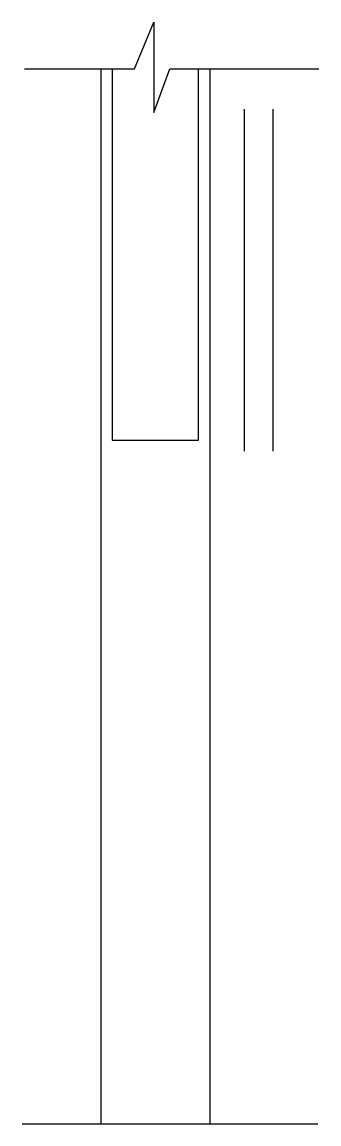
# Model space of a CAD drawing. Header units: metres. Extents: x 13476.5 to 13481.8, y 18435.8 to 18455.2.
import ezdxf

# ---------------------------------------------------------------- set-up
doc = ezdxf.new("R2010")
doc.units = ezdxf.units.M
doc.layers.add('PUB_DIM', color=90, linetype='Continuous')

msp = doc.modelspace()

# ---------------------------------------------------------------- linework, layer by layer
for points in [[(13478.13, 18454.36), (13478.13, 18447.84), (13479.64, 18447.84), (13479.64, 18454.36)], [(13476.55, 18435.84), (13481.73, 18435.84)]]:
    msp.add_lwpolyline(points)
at = {"layer": 'PUB_DIM'}
for p, q in [((13478.52, 18454.36), (13478.86, 18455.18)), ((13478.86, 18455.18), (13478.86, 18453.59)), ((13476.59, 18454.36), (13478.52, 18454.36)), ((13477.93, 18454.36), (13477.93, 18435.84)), ((13478.86, 18453.59), (13479.14, 18454.36)), ((13479.14, 18454.36), (13481.75, 18454.36)), ((13479.84, 18454.36), (13479.84, 18435.84))]:
    msp.add_line(p, q, dxfattribs=at)
for points in [[(13480.44, 18453.65), (13480.44, 18447.65)], [(13480.94, 18453.65), (13480.94, 18447.65)]]:
    msp.add_lwpolyline(points, dxfattribs=at)

doc.saveas('drawing.dxf')
